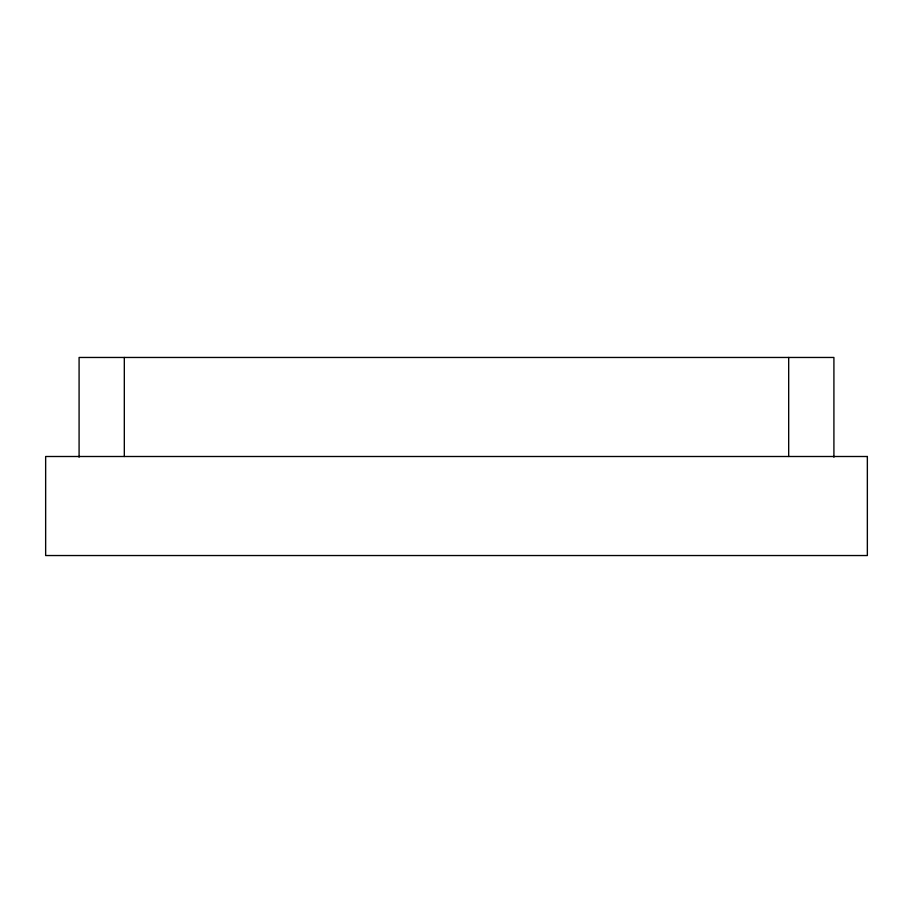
<?xml version="1.0" encoding="UTF-8"?>
<svg xmlns="http://www.w3.org/2000/svg" width="913" height="913" viewBox="0 0 913 913"><rect width="100%" height="100%" fill="white"/><g stroke="black" fill="none" stroke-linecap="round" stroke-linejoin="round"><path stroke-width="1.37" d="M833.911 457.208L833.911 357.462L79.089 357.462L79.089 457.208M788.684 357.462L788.684 456.5M124.316 357.462L124.316 456.5M867.35 456.5L45.65 456.5L45.65 555.538L867.35 555.538L867.35 456.5"/></g></svg>
